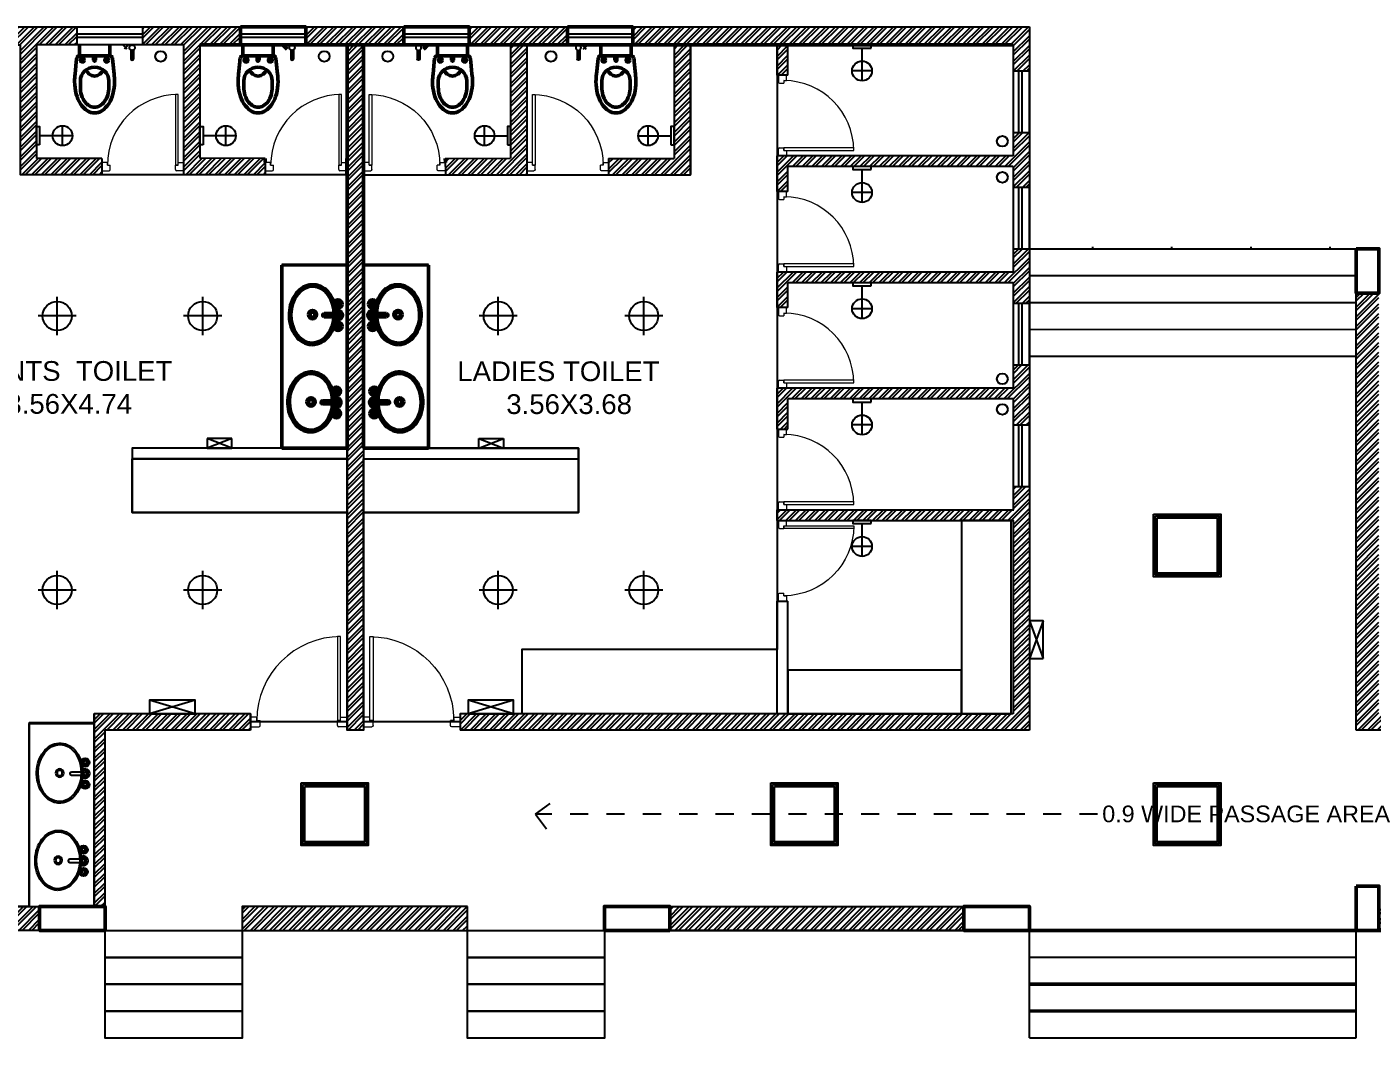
# Model space of a CAD drawing. Header units: millimetres. Extents: x 1521 to 3683, y 1649 to 3322.
# Drawn here: x 2013.92 to 2021.32, y 1666.7 to 1672.26 of the extents above; entities that cross this region are included whole.
import ezdxf

# ---------------------------------------------------------------- set-up
doc = ezdxf.new("R2010")
doc.units = ezdxf.units.MM
doc.header["$LTSCALE"] = 0.1
doc.linetypes.add('DASHED2', pattern=[0.375, 0.25, -0.125])
for name, color, linetype, lineweight in [('COL', 1, 'Continuous', 50), ('DOOR', 8, 'Continuous', 15), ('plan wall', 7, 'Continuous', 25), ('WALL', 7, 'Continuous', 50)]:
    doc.layers.add(name, color=color, linetype=linetype, lineweight=lineweight)
doc.layers.add('electrical', color=1, linetype='Continuous')
doc.styles.add('WORKING', font='ARIALN.TTF')
pattern_1 = [(45, (1372.368676, 807.466503), (-0.0265249055, 0.0265249055), []), (45, (1372.368676, 807.48526), (-0.0265249055, 0.0265249055), [])]

# ---------------------------------------------------------------- blocks, each defined once
blk = doc.blocks.new('D75')
at = {"layer": 'DOOR'}
for p, q in [((0.05, 0.7), (0.05, 0.675)), ((0.05, 0.7), (0.075, 0.7)), ((0.05, 0.05), (0.05, 0.075)), ((0.05, 0.05), (0.075, 0.05))]:
    blk.add_line(p, q, dxfattribs=at)
for points in [[(0.075, 0.7), (0.075, 0.75), (0, 0.75), (0, 0.685)], [(0.01, 0.675), (0.05, 0.675)], [(0.075, 0.05), (0.075, 0), (0, 0), (0, 0.065)], [(0.01, 0.075), (0.05, 0.075)]]:
    blk.add_lwpolyline(points, dxfattribs=at)
blk.add_lwpolyline([(0.05, 0.075), (0.05, 0.05), (0.7, 0.05), (0.7, 0.075)], close=True, dxfattribs=at)
for centre, radius, start, end in [((0.01, 0.685), 0.01, 180, 270), ((0.05, 0.05), 0.65, 0, 90), ((0.01, 0.065), 0.01, 90, 180)]:
    blk.add_arc(centre, radius, start, end, dxfattribs=at)
blk = doc.blocks.new('Faucet - Bathroom top')
for p, q in [((-4.107, 0.125), (-4.375, 0.125)), ((-3.75, 0.4788), (-3.75, 0.75)), ((-3.5, 0.482), (-3.5, 0.75)), ((-3.1461, 0.125), (-2.875, 0.125)), ((3.143, 0.125), (2.875, 0.125)), ((3.5, 0.4788), (3.5, 0.75)), ((3.75, 0.482), (3.75, 0.75)), ((4.1039, 0.125), (4.375, 0.125)), ((-4.1039, -0.125), (-4.375, -0.125)), ((-3.75, -0.4821), (-3.75, -0.75)), ((-3.5, -0.4789), (-3.5, -0.75)), ((-3.143, -0.125), (-2.875, -0.125)), ((-0.5, -0.8639), (-0.5, -4.5)), ((0.5, -4.5), (0.5, -0.8631)), ((3.1461, -0.125), (2.875, -0.125)), ((3.5, -0.4821), (3.5, -0.75)), ((3.75, -0.4789), (3.75, -0.75)), ((4.107, -0.125), (4.375, -0.125))]:
    blk.add_line(p, q)
for centre, radius in [((-3.625, 0), 1.375), ((-4.625, 0), 0.2795), ((-3.625, 0), 0.5), ((-3.625, 1), 0.2795), ((-2.625, 0), 0.2795), ((0, 0), 0.5), ((3.625, 0), 1.375), ((2.625, 0), 0.2795), ((3.625, 0), 0.5), ((3.625, 1), 0.2795), ((4.625, 0), 0.2795), ((-3.625, -1), 0.2795), ((3.625, -1), 0.2795)]:
    blk.add_circle(centre, radius)
for centre, radius, start, end in [((-3.625, 0), 1, 105.2407, 164.2093), ((-3.625, 0), 1, 16.44125, 74.07887), ((0, 0), 1.5, 289.6514, 250.3603), ((0, 0), 1, 300.3431, 239.7554), ((3.625, 0), 1, 106.12, 164.0884), ((3.625, 0), 1, 16.23422, 73.90469), ((-3.625, 0), 1, 196.2342, 253.9047), ((-3.625, 0), 1, 286.12, 344.0884), ((3.625, 0), 1, 196.4413, 254.0789), ((3.625, 0), 1, 285.2407, 344.2093), ((0, -4.5), 0.5, 180, 0)]:
    blk.add_arc(centre, radius, start, end)
blk = doc.blocks.new('A$C491C4D06')
for p, q in [((0.102, 0.686), (-0.504, 0.687)), ((-0.504, 0.687), (-0.504, -1.017)), ((0.102, -1.017), (0.102, 0.686)), ((0.102, -1.017), (-0.504, -1.017))]:
    blk.add_line(p, q)
for centre, radius in [((-0.182, 0.225), 0.0386), ((-0.182, 0.225), 0.0243), ((-0.168, -0.587), 0.0386), ((-0.168, -0.587), 0.0243)]:
    blk.add_circle(centre, radius)
at = {"extrusion": (0, 0, -1)}
for centre in [(-0.182, 0.225), (-0.168, -0.587)]:
    blk.add_ellipse(centre, major_axis=(0.006, -0.265), ratio=0.757949, dxfattribs=at)
for points in [[(-0.176, -0.055), (-0.193, -0.055), (-0.21, -0.053), (-0.252, -0.041), (-0.278, -0.027), (-0.323, 0.012), (-0.342, 0.036), (-0.373, 0.093), (-0.384, 0.124), (-0.397, 0.191), (-0.399, 0.225), (-0.393, 0.293), (-0.386, 0.326), (-0.361, 0.387), (-0.345, 0.414), (-0.305, 0.459), (-0.281, 0.477), (-0.23, 0.5), (-0.203, 0.505), (-0.148, 0.502), (-0.121, 0.494), (-0.072, 0.466), (-0.049, 0.445), (-0.012, 0.396), (0.003, 0.367), (0.025, 0.305), (0.031, 0.271), (0.034, 0.202), (0.031, 0.168), (0.014, 0.103), (0.002, 0.073), (-0.032, 0.02), (-0.053, -0.003), (-0.099, -0.037), (-0.125, -0.048), (-0.16, -0.054), (-0.168, -0.055), (-0.176, -0.055)], [(-0.162, -0.867), (-0.179, -0.867), (-0.195, -0.865), (-0.238, -0.853), (-0.263, -0.839), (-0.308, -0.8), (-0.328, -0.776), (-0.358, -0.719), (-0.37, -0.688), (-0.383, -0.621), (-0.385, -0.587), (-0.379, -0.519), (-0.371, -0.486), (-0.347, -0.425), (-0.33, -0.398), (-0.29, -0.353), (-0.267, -0.335), (-0.216, -0.312), (-0.188, -0.307), (-0.134, -0.31), (-0.107, -0.318), (-0.058, -0.346), (-0.035, -0.367), (0.003, -0.416), (0.018, -0.445), (0.039, -0.508), (0.046, -0.541), (0.048, -0.61), (0.045, -0.644), (0.029, -0.709), (0.016, -0.74), (-0.017, -0.792), (-0.038, -0.815), (-0.085, -0.849), (-0.111, -0.86), (-0.146, -0.866), (-0.154, -0.867), (-0.162, -0.867)]]:
    blk.add_open_spline(points, degree=3, knots=[0, 0, 0, 0, 0.226401, 0.226401, 0.598061, 0.598061, 0.969721, 0.969721, 1.341381, 1.341381, 1.713041, 1.713041, 2.084701, 2.084701, 2.456361, 2.456361, 2.828021, 2.828021, 3.199681, 3.199681, 3.571341, 3.571341, 3.943001, 3.943001, 4.314661, 4.314661, 4.686321, 4.686321, 5.057982, 5.057982, 5.429642, 5.429642, 5.801302, 5.801302, 6.172962, 6.172962, 6.283185, 6.283185, 6.283185, 6.283185])
at = {"xscale": -0.0285377218567646, "yscale": 0.0285377218567646, "zscale": 0.0285377218568328, "rotation": 90}
for p in [(-0.419, 0.22), (-0.404, -0.592)]:
    blk.add_blockref('Faucet - Bathroom top', p, dxfattribs=at)

msp = doc.modelspace()

# ---------------------------------------------------------------- hatches: boundary and pattern name
h = msp.add_hatch()
h.set_pattern_fill('STEEL', color=256, scale=0.011815, style=0)
h.set_pattern_definition(pattern_1)
h.paths.add_polyline_path([(2014.1972, 1672.2611), (2013.8169, 1672.2611), (2013.8169, 1672.1617), (2013.8849, 1672.1617), (2013.8849, 1671.4501), (2014.3341, 1671.4501), (2014.3342, 1671.5382), (2013.9747, 1671.5382), (2013.9747, 1672.1617), (2014.1972, 1672.1617)])
h.paths.add_polyline_path([(2015.0957, 1672.2611), (2014.5565, 1672.2611), (2014.5565, 1672.1617), (2014.7834, 1672.1617), (2014.7834, 1671.5151), (2014.7834, 1671.5151), (2014.7834, 1671.4702), (2014.7834, 1671.4702), (2014.7834, 1671.4501), (2015.2317, 1671.4501), (2015.2318, 1671.5382), (2014.8732, 1671.5386), (2014.8732, 1672.1617), (2015.0957, 1672.1617)])
h.paths.add_polyline_path([(2015.9942, 1672.2611), (2015.455, 1672.2611), (2015.455, 1672.1617), (2015.9942, 1672.1617)])
h.paths.add_polyline_path([(2016.8928, 1672.2611), (2016.3535, 1672.2611), (2016.3535, 1672.1617), (2016.8928, 1672.1617)])
h = msp.add_hatch()
h.set_pattern_fill('STEEL', color=256, scale=0.011815, style=0)
h.set_pattern_definition(pattern_1)
h.paths.add_polyline_path([(2019.4323, 1671.6802), (2019.3436, 1671.6802), (2019.3436, 1671.5524), (2018.046, 1671.5524), (2018.046, 1671.3565), (2018.105, 1671.3565), (2018.105, 1671.4933), (2019.3436, 1671.4933), (2019.3436, 1671.379), (2019.4323, 1671.379)])
h.paths.add_polyline_path([(2019.4323, 1672.2611), (2017.252, 1672.2611), (2017.252, 1672.1617), (2019.3436, 1672.1617), (2019.3436, 1672.0179), (2019.4323, 1672.0179)])
h = msp.add_hatch()
h.set_pattern_fill('STEEL', color=256, scale=0.011815, style=0)
h.set_pattern_definition(pattern_1)
h.paths.add_polyline_path([(2015.6819, 1672.1617), (2015.7718, 1672.1617), (2015.7718, 1668.3951), (2015.6819, 1668.3951)])
h = msp.add_hatch()
h.set_pattern_fill('STEEL', color=256, scale=0.011815, style=0)
h.set_pattern_definition([(45, (412.9311, 13.69224), (-0.02652490555, 0.02652490555), []), (45, (412.9311, 13.710996), (-0.02652490555, 0.02652490555), [])])
h.paths.add_polyline_path([(2016.6703, 1671.5151), (2016.6703, 1672.1617), (2016.5804, 1672.1617), (2016.5804, 1671.5386), (2016.2218, 1671.5382), (2016.222, 1671.4476), (2016.6703, 1671.4476), (2016.6703, 1671.4702), (2016.6702, 1671.4702), (2016.6702, 1671.5151)])
h.paths.add_polyline_path([(2017.5688, 1672.1617), (2017.4789, 1672.1617), (2017.4789, 1671.5382), (2017.1194, 1671.5382), (2017.1195, 1671.4501), (2017.5688, 1671.4501)])
h = msp.add_hatch()
h.set_pattern_fill('STEEL', color=256, scale=0.011815, style=0)
h.set_pattern_definition(pattern_1)
h.paths.add_polyline_path([(2018.105, 1672.1617), (2018.046, 1672.1617), (2018.046, 1671.9954), (2018.105, 1671.9954)])
h = msp.add_hatch()
h.set_pattern_fill('STEEL', color=256, scale=0.011815, style=0)
h.set_pattern_definition(pattern_1)
h.paths.add_polyline_path([(2019.4323, 1670.4023), (2019.3436, 1670.4023), (2019.3436, 1670.2745), (2018.046, 1670.2745), (2018.046, 1670.0491), (2018.105, 1670.0491), (2018.105, 1670.2155), (2019.3436, 1670.2155), (2019.3436, 1670.0716), (2019.4323, 1670.0716)])
h.paths.add_polyline_path([(2019.4323, 1671.0412), (2019.3436, 1671.0412), (2019.3436, 1670.9135), (2018.046, 1670.9135), (2018.046, 1670.7176), (2018.105, 1670.7176), (2018.105, 1670.8544), (2019.3436, 1670.8544), (2019.3436, 1670.74), (2019.4323, 1670.74)])
h = msp.add_hatch()
h.set_pattern_fill('STEEL', color=256, scale=0.011815, style=0)
h.set_pattern_definition(pattern_1)
h.paths.add_polyline_path([(2021.2293, 1670.7973), (2021.354, 1670.7973), (2021.354, 1668.4831), (2021.2293, 1668.4831)])
h.paths.add_polyline_path([(2021.2293, 1668.4831), (2021.4256, 1668.4831), (2021.4256, 1668.3945), (2021.2293, 1668.3945)])
h = msp.add_hatch()
h.set_pattern_fill('STEEL', color=256, scale=0.011815, style=0)
h.set_pattern_definition(pattern_1)
h.paths.add_polyline_path([(2019.4323, 1669.7339), (2019.3436, 1669.7339), (2019.3436, 1669.6061), (2018.046, 1669.6061), (2018.046, 1669.547), (2019.3436, 1669.547), (2019.3436, 1668.4837), (2016.3034, 1668.4837), (2016.3034, 1668.4394), (2016.3034, 1668.4128), (2016.3034, 1668.3951), (2019.4323, 1668.3951)])
h = msp.add_hatch()
h.set_pattern_fill('STEEL', color=256, scale=0.011815, style=0)
h.set_pattern_definition(pattern_1)
h.paths.add_polyline_path([(2015.1502, 1668.4837), (2014.2921, 1668.4837), (2014.2921, 1668.435), (2014.2921, 1668.435), (2014.2921, 1667.4286), (2014.2921, 1667.425), (2014.3511, 1667.425), (2014.3511, 1668.3951), (2015.1502, 1668.3951)])
h = msp.add_hatch()
h.set_pattern_fill('STEEL', color=256, scale=0.011815, style=0)
h.set_pattern_definition(pattern_1)
h.paths.add_polyline_path([(2013.9917, 1667.425), (2013.7609, 1667.425), (2013.7609, 1667.2971), (2013.7609, 1667.2934), (2013.9917, 1667.2934)])
h = msp.add_hatch()
h.set_pattern_fill('STEEL', color=256, scale=0.011815, style=0)
h.set_pattern_definition(pattern_1)
h.paths.add_polyline_path([(2015.1044, 1667.425), (2015.1044, 1667.2934), (2016.3429, 1667.2934), (2016.3429, 1667.425)])
h = msp.add_hatch()
h.set_pattern_fill('STEEL', color=256, scale=0.011815, style=0)
h.set_pattern_definition(pattern_1)
h.paths.add_polyline_path([(2017.4555, 1667.425), (2019.0729, 1667.425), (2019.0729, 1667.2934), (2017.4555, 1667.2934)])
h.paths.add_polyline_path([(2021.354, 1667.4155), (2022.9812, 1667.4155), (2022.9812, 1667.2934), (2021.354, 1667.2934)])
h.paths.add_polyline_path([(2023.2253, 1667.4182), (2025.3677, 1667.4182), (2025.3677, 1667.2934), (2023.2253, 1667.2934)])

# ---------------------------------------------------------------- linework, layer by layer
for p, q in [((2012.0214, 1672.2611), (2019.4323, 1672.2611)), ((2019.4323, 1672.2611), (2019.4323, 1672.1617)), ((2019.4323, 1672.2611), (2019.4323, 1671.0412)), ((2013.9747, 1672.1617), (2013.9747, 1671.5382)), ((2014.7834, 1672.1617), (2013.9747, 1672.1617)), ((2014.7834, 1672.1617), (2014.7834, 1671.4489)), ((2014.8732, 1672.1617), (2014.8732, 1671.5386)), ((2015.6819, 1672.1617), (2015.6819, 1668.3951)), ((2015.7718, 1672.1617), (2015.7718, 1668.3951)), ((2016.5804, 1672.1617), (2016.5804, 1671.5386)), ((2016.6703, 1672.1617), (2016.6703, 1671.4476)), ((2017.4789, 1672.1617), (2017.4789, 1671.5382)), ((2017.5688, 1672.1617), (2017.5688, 1671.4501)), ((2018.046, 1671.9954), (2018.046, 1672.1617)), ((2018.105, 1671.9954), (2018.105, 1672.1617)), ((2019.3436, 1672.1617), (2019.3436, 1671.5524)), ((2019.4323, 1672.1617), (2019.4323, 1668.3951)), ((2018.105, 1671.9954), (2018.046, 1671.9954)), ((2014.3342, 1671.5382), (2013.9747, 1671.5382)), ((2014.3342, 1671.5382), (2014.3341, 1671.4501)), ((2015.2318, 1671.5382), (2014.8732, 1671.5386)), ((2015.2318, 1671.5382), (2015.2317, 1671.4483)), ((2016.2218, 1671.5382), (2016.5804, 1671.5386)), ((2016.2218, 1671.5382), (2016.222, 1671.4483)), ((2017.1194, 1671.5382), (2017.1196, 1671.4476)), ((2017.1194, 1671.5382), (2017.4789, 1671.5382)), ((2018.046, 1671.3565), (2018.046, 1671.5524)), ((2019.3436, 1671.5524), (2018.046, 1671.5524)), ((2018.105, 1671.3565), (2018.105, 1671.4933)), ((2019.3436, 1671.4933), (2018.105, 1671.4933)), ((2019.3436, 1671.4933), (2019.3436, 1670.9135)), ((2013.8849, 1671.4501), (2014.3341, 1671.4501)), ((2015.2317, 1671.4483), (2014.7834, 1671.4489)), ((2018.105, 1671.3565), (2018.046, 1671.3565)), ((2019.4323, 1671.0413), (2021.2293, 1671.0414)), ((2018.046, 1670.7176), (2018.046, 1670.9135)), ((2019.3436, 1670.9135), (2018.046, 1670.9135)), ((2018.105, 1670.7176), (2018.105, 1670.8544)), ((2019.3436, 1670.8544), (2018.105, 1670.8544)), ((2019.3436, 1670.8544), (2019.3436, 1670.2745)), ((2021.2292, 1668.3945), (2021.2293, 1670.7973)), ((2021.354, 1670.7973), (2021.2293, 1670.7973)), ((2021.354, 1670.7973), (2021.2293, 1670.7973)), ((2018.105, 1670.7176), (2018.046, 1670.7176)), ((2018.046, 1670.0491), (2018.046, 1670.2745)), ((2019.3436, 1670.2745), (2018.046, 1670.2745)), ((2018.105, 1670.0491), (2018.105, 1670.2155)), ((2019.3436, 1670.2155), (2018.105, 1670.2155)), ((2019.3436, 1670.2155), (2019.3436, 1669.6061)), ((2018.046, 1670.0491), (2018.105, 1670.0491)), ((2015.6819, 1669.9455), (2014.5004, 1669.9455)), ((2014.5004, 1669.9455), (2014.5004, 1669.8864)), ((2015.7718, 1669.9455), (2016.9532, 1669.9455)), ((2016.9532, 1669.9455), (2016.9532, 1669.8864)), ((2015.6819, 1669.8864), (2014.5004, 1669.8864)), ((2015.7718, 1669.8864), (2016.9532, 1669.8864)), ((2021.266, 1669.7391), (2021.266, 1669.7394)), ((2018.046, 1669.6061), (2019.3473, 1669.6061)), ((2018.046, 1669.547), (2018.046, 1669.6061)), ((2018.046, 1669.547), (2019.3473, 1669.547)), ((2019.3436, 1669.547), (2019.3436, 1668.4837)), ((2018.046, 1668.4837), (2018.046, 1669.104)), ((2018.046, 1669.104), (2018.105, 1669.104)), ((2018.105, 1668.4837), (2018.105, 1669.104)), ((2016.6415, 1668.8381), (2016.6415, 1668.4837)), ((2015.1502, 1668.4837), (2014.2921, 1668.4837)), ((2014.2921, 1667.4286), (2014.2921, 1668.4837)), ((2015.1502, 1668.4837), (2015.1502, 1668.3951)), ((2016.3034, 1668.4837), (2016.3034, 1668.3951)), ((2019.3436, 1668.4837), (2016.3034, 1668.4837)), ((2015.1502, 1668.3951), (2014.3511, 1668.3951)), ((2014.3511, 1667.425), (2014.3511, 1668.3951)), ((2015.7718, 1668.3951), (2015.6819, 1668.3951)), ((2019.4323, 1668.3951), (2016.3034, 1668.3951)), ((2021.4256, 1668.3945), (2021.2292, 1668.3945)), ((2012.1208, 1667.425), (2013.9917, 1667.425)), ((2017.4555, 1667.425), (2019.0729, 1667.425)), ((2013.9917, 1667.2934), (2012.0214, 1667.2934)), ((2014.3511, 1667.2934), (2017.0961, 1667.2934)), ((2017.4555, 1667.2934), (2019.0727, 1667.2936)), ((2019.4323, 1666.7026), (2019.4323, 1667.2933)), ((2021.2293, 1666.7027), (2021.2293, 1667.2934)), ((2019.4323, 1666.7026), (2021.2293, 1666.7027))]:
    msp.add_line(p, q)
at = {"color": 253}
for p, q in [((2019.4323, 1671.0412), (2021.2293, 1671.0413)), ((2019.4323, 1670.8936), (2021.2293, 1670.8937)), ((2019.4323, 1670.7459), (2021.2293, 1670.746)), ((2019.4323, 1670.5982), (2021.2293, 1670.5983)), ((2019.4323, 1670.4505), (2021.2293, 1670.4506)), ((2019.4323, 1667.1457), (2021.2293, 1667.1458))]:
    msp.add_line(p, q, dxfattribs=at)
at = {"color": 3}
for p, q in [((2019.7818, 1671.0413), (2019.7818, 1671.0527)), ((2020.2163, 1671.0413), (2020.2163, 1671.0527)), ((2020.6508, 1671.0413), (2020.6508, 1671.0527)), ((2021.0853, 1671.0413), (2021.0853, 1671.0527))]:
    msp.add_line(p, q, dxfattribs=at)
at = {"linetype": 'DASHED2'}
for p, q in [((2016.718, 1667.9323), (2016.8107, 1668.0014)), ((2019.8074, 1667.9323), (2016.718, 1667.9323)), ((2016.718, 1667.9323), (2016.7875, 1667.8398))]:
    msp.add_line(p, q, dxfattribs=at)
at = {"color": 253}
for points in [[(2014.1972, 1672.2611), (2014.5565, 1672.2611), (2014.5565, 1672.1617), (2014.1972, 1672.1617)], [(2014.1972, 1672.2232), (2014.5565, 1672.2232), (2014.5565, 1672.2024), (2014.1972, 1672.2024)], [(2015.0957, 1672.2232), (2015.455, 1672.2232), (2015.455, 1672.2024), (2015.0957, 1672.2024)], [(2015.9942, 1672.2232), (2016.3535, 1672.2232), (2016.3535, 1672.2024), (2015.9942, 1672.2024)], [(2016.8928, 1672.2232), (2017.252, 1672.2232), (2017.252, 1672.2024), (2016.8928, 1672.2024)], [(2019.4323, 1672.0179), (2019.3436, 1672.0179), (2019.3436, 1671.6802), (2019.4323, 1671.6802)], [(2019.3926, 1672.0179), (2019.3725, 1672.0179), (2019.3725, 1671.6802), (2019.3926, 1671.6802)], [(2019.4323, 1671.379), (2019.3436, 1671.379), (2019.3436, 1671.0412), (2019.4323, 1671.0412)], [(2019.3926, 1671.379), (2019.3725, 1671.379), (2019.3725, 1671.0412), (2019.3926, 1671.0412)], [(2019.4323, 1670.74), (2019.3436, 1670.74), (2019.3436, 1670.4023), (2019.4323, 1670.4023)], [(2019.3926, 1670.74), (2019.3725, 1670.74), (2019.3725, 1670.4023), (2019.3926, 1670.4023)], [(2014.3511, 1667.2934), (2015.1044, 1667.2934), (2015.1044, 1667.1454), (2014.3511, 1667.1454)], [(2016.3429, 1667.2934), (2017.0961, 1667.2934), (2017.0961, 1667.1454), (2016.3429, 1667.1454)], [(2014.3511, 1667.1454), (2015.1044, 1667.1454), (2015.1044, 1666.9974), (2014.3511, 1666.9974)], [(2016.3429, 1667.1454), (2017.0961, 1667.1454), (2017.0961, 1666.9974), (2016.3429, 1666.9974)], [(2014.3511, 1666.9974), (2015.1044, 1666.9974), (2015.1044, 1666.8494), (2014.3511, 1666.8494)], [(2016.3429, 1666.9974), (2017.0961, 1666.9974), (2017.0961, 1666.8494), (2016.3429, 1666.8494)], [(2014.3511, 1666.8494), (2015.1044, 1666.8494), (2015.1044, 1666.7013), (2014.3511, 1666.7013)], [(2016.3429, 1666.8494), (2017.0961, 1666.8494), (2017.0961, 1666.7013), (2016.3429, 1666.7013)]]:
    msp.add_lwpolyline(points, close=True, dxfattribs=at)
for points in [[(2013.4077, 1668.3951), (2013.4077, 1672.1617), (2013.8849, 1672.1617), (2013.8849, 1671.4501), (2015.6819, 1671.4501), (2015.6825, 1670.9519), (2015.3239, 1670.9514), (2015.3239, 1669.9455), (2014.5004, 1669.9455), (2014.5004, 1669.592), (2015.6819, 1669.592), (2015.6819, 1668.4394), (2015.1502, 1668.4394), (2015.1502, 1668.4837), (2014.2921, 1668.4837), (2014.2921, 1668.435), (2013.9341, 1668.4345), (2013.9341, 1667.425), (2012.1208, 1667.425), (2012.1208, 1668.3951), (2013.4077, 1668.3951)], [(2017.5688, 1672.1617), (2018.046, 1672.1617), (2018.046, 1668.8381), (2016.6415, 1668.8381), (2016.6415, 1668.4837), (2016.3034, 1668.4837), (2016.3034, 1668.4394), (2015.7718, 1668.4394), (2015.7718, 1669.592), (2016.9532, 1669.592), (2016.9532, 1669.9455), (2016.1298, 1669.9455), (2016.1298, 1670.9514), (2015.7718, 1670.9519), (2015.7724, 1671.4476), (2016.6703, 1671.4476), (2017.5688, 1671.4476), (2017.5688, 1672.1617), (2018.046, 1672.1617), (2018.046, 1668.8381)]]:
    msp.add_lwpolyline(points)
for points in [[(2015.6819, 1672.1617), (2015.7718, 1672.1617), (2015.7718, 1668.3951), (2015.6819, 1668.3951)], [(2019.4323, 1670.0716), (2019.3436, 1670.0716), (2019.3436, 1669.7339), (2019.4323, 1669.7339)], [(2019.3926, 1670.0716), (2019.3725, 1670.0716), (2019.3725, 1669.7339), (2019.3926, 1669.7339)], [(2014.5004, 1669.8864), (2015.6819, 1669.8864), (2015.6819, 1669.592), (2014.5004, 1669.592)], [(2015.7718, 1669.8864), (2016.9532, 1669.8864), (2016.9532, 1669.592), (2015.7718, 1669.592)], [(2019.3329, 1669.547), (2019.059, 1669.547), (2019.059, 1668.4837), (2019.3329, 1668.4837)], [(2019.059, 1668.7241), (2018.105, 1668.7241), (2018.105, 1668.4837), (2019.059, 1668.4837)], [(2016.3429, 1667.424), (2015.1044, 1667.424), (2015.1044, 1667.2934), (2016.3429, 1667.2934)], [(2017.4555, 1667.425), (2019.0729, 1667.425), (2019.0729, 1667.2934), (2017.4555, 1667.2934)]]:
    msp.add_lwpolyline(points, close=True)
at = {"color": 10}
for points in [[(2020.1152, 1669.5826), (2020.4842, 1669.5826), (2020.4842, 1669.2376), (2020.1152, 1669.2376)], [(2020.1252, 1669.5726), (2020.4742, 1669.5726), (2020.4742, 1669.2476), (2020.1252, 1669.2476)], [(2020.1352, 1669.5626), (2020.4642, 1669.5626), (2020.4642, 1669.2576), (2020.1352, 1669.2576)], [(2015.4292, 1668.1048), (2015.7981, 1668.1048), (2015.7981, 1667.7597), (2015.4292, 1667.7597)], [(2015.4392, 1668.0948), (2015.7881, 1668.0948), (2015.7881, 1667.7697), (2015.4392, 1667.7697)], [(2015.4492, 1668.0848), (2015.7781, 1668.0848), (2015.7781, 1667.7797), (2015.4492, 1667.7797)], [(2018.0106, 1668.1048), (2018.3795, 1668.1048), (2018.3795, 1667.7597), (2018.0106, 1667.7597)], [(2018.0206, 1668.0948), (2018.3695, 1668.0948), (2018.3695, 1667.7697), (2018.0206, 1667.7697)], [(2018.0306, 1668.0848), (2018.3595, 1668.0848), (2018.3595, 1667.7797), (2018.0306, 1667.7797)], [(2020.1152, 1668.1048), (2020.4842, 1668.1048), (2020.4842, 1667.7597), (2020.1152, 1667.7597)], [(2020.1252, 1668.0948), (2020.4742, 1668.0948), (2020.4742, 1667.7697), (2020.1252, 1667.7697)], [(2020.1352, 1668.0848), (2020.4642, 1668.0848), (2020.4642, 1667.7797), (2020.1352, 1667.7797)]]:
    msp.add_lwpolyline(points, close=True, dxfattribs=at)
at = {"layer": 'COL'}
for points in [[(2021.2293, 1671.0414), (2021.354, 1671.0414), (2021.354, 1670.7973), (2021.2293, 1670.7973)], [(2021.2293, 1667.5375), (2021.354, 1667.5375), (2021.354, 1667.2934), (2021.2293, 1667.2934)]]:
    msp.add_lwpolyline(points, close=True, dxfattribs=at)
at = {"layer": 'electrical', "ltscale": 0.0025}
for p, q in [((2018.5123, 1671.9645), (2018.5123, 1672.1447)), ((2018.5667, 1672.0189), (2018.4579, 1672.0189)), ((2014.1175, 1671.6086), (2014.1175, 1671.7174)), ((2015.016, 1671.6086), (2015.016, 1671.7174)), ((2016.4376, 1671.6086), (2016.4376, 1671.7174)), ((2017.3361, 1671.6086), (2017.3361, 1671.7174)), ((2014.1719, 1671.663), (2013.9917, 1671.663)), ((2015.0704, 1671.663), (2014.8903, 1671.663)), ((2016.3832, 1671.663), (2016.5634, 1671.663)), ((2017.2817, 1671.663), (2017.4619, 1671.663)), ((2018.5123, 1671.2961), (2018.5123, 1671.4763)), ((2018.5667, 1671.3505), (2018.4579, 1671.3505)), ((2018.5123, 1670.6572), (2018.5123, 1670.8374)), ((2014.0881, 1670.5668), (2014.0881, 1670.7766)), ((2014.8881, 1670.5668), (2014.8881, 1670.7766)), ((2016.5126, 1670.5668), (2016.5126, 1670.7766)), ((2017.3126, 1670.5668), (2017.3126, 1670.7766)), ((2014.193, 1670.6717), (2013.9832, 1670.6717)), ((2014.993, 1670.6717), (2014.7832, 1670.6717)), ((2016.6175, 1670.6717), (2016.4077, 1670.6717)), ((2017.4175, 1670.6717), (2017.2077, 1670.6717)), ((2018.5667, 1670.7116), (2018.4579, 1670.7116)), ((2018.5123, 1670.0183), (2018.5123, 1670.1985)), ((2018.5667, 1670.0727), (2018.4579, 1670.0727)), ((2018.5123, 1669.3498), (2018.5123, 1669.53)), ((2018.5667, 1669.4042), (2018.4579, 1669.4042)), ((2014.0881, 1669.0601), (2014.0881, 1669.2699)), ((2014.8881, 1669.0601), (2014.8881, 1669.2699)), ((2016.5126, 1669.0601), (2016.5126, 1669.2699)), ((2017.3126, 1669.0601), (2017.3126, 1669.2699)), ((2014.193, 1669.165), (2013.9832, 1669.165)), ((2014.993, 1669.165), (2014.7832, 1669.165)), ((2016.6175, 1669.165), (2016.4077, 1669.165)), ((2017.4175, 1669.165), (2017.2077, 1669.165))]:
    msp.add_line(p, q, dxfattribs=at)
at = {"layer": 'electrical', "color": 3}
for p, q in [((2015.0485, 1669.9987), (2014.9122, 1669.9987)), ((2014.9122, 1669.9987), (2014.9122, 1669.9455)), ((2015.0485, 1669.9987), (2014.9122, 1669.9455)), ((2015.0485, 1669.9455), (2014.9122, 1669.9987)), ((2015.0485, 1669.9455), (2015.0485, 1669.9987)), ((2016.4052, 1669.9455), (2016.4052, 1669.9987)), ((2016.4052, 1669.9987), (2016.5415, 1669.9987)), ((2016.4052, 1669.9987), (2016.5415, 1669.9455)), ((2016.4052, 1669.9455), (2016.5415, 1669.9987)), ((2016.5415, 1669.9987), (2016.5415, 1669.9455)), ((2014.9122, 1669.9455), (2015.0485, 1669.9455)), ((2016.5415, 1669.9455), (2016.4052, 1669.9455)), ((2019.4323, 1668.9951), (2019.5073, 1668.7891)), ((2019.5073, 1668.9951), (2019.4323, 1668.7891)), ((2014.8462, 1668.5587), (2014.5962, 1668.4837)), ((2014.8462, 1668.4837), (2014.5962, 1668.5587)), ((2016.5974, 1668.5587), (2016.3474, 1668.4837)), ((2016.5974, 1668.4837), (2016.3474, 1668.5587))]:
    msp.add_line(p, q, dxfattribs=at)
at = {"layer": 'electrical', "ltscale": 0.0025}
for points in [[(2018.5633, 1672.1447), (2018.5633, 1672.1617), (2018.4612, 1672.1617), (2018.4612, 1672.1447)], [(2013.9917, 1671.6119), (2013.9747, 1671.6119), (2013.9747, 1671.714), (2013.9917, 1671.714)], [(2014.8903, 1671.6119), (2014.8732, 1671.6119), (2014.8732, 1671.714), (2014.8903, 1671.714)], [(2016.5634, 1671.6119), (2016.5804, 1671.6119), (2016.5804, 1671.714), (2016.5634, 1671.714)], [(2017.4619, 1671.6119), (2017.4789, 1671.6119), (2017.4789, 1671.714), (2017.4619, 1671.714)], [(2018.5633, 1671.4763), (2018.5633, 1671.4933), (2018.4612, 1671.4933), (2018.4612, 1671.4763)], [(2018.5633, 1670.8374), (2018.5633, 1670.8544), (2018.4612, 1670.8544), (2018.4612, 1670.8374)], [(2018.5633, 1670.1985), (2018.5633, 1670.2155), (2018.4612, 1670.2155), (2018.4612, 1670.1985)], [(2018.5633, 1669.53), (2018.5633, 1669.547), (2018.4612, 1669.547), (2018.4612, 1669.53)]]:
    msp.add_lwpolyline(points, close=True, dxfattribs=at)
at = {"layer": 'electrical', "color": 3}
for points in [[(2019.5073, 1668.7891), (2019.5073, 1668.9951), (2019.4323, 1668.9951), (2019.4323, 1668.7891)], [(2014.5962, 1668.4837), (2014.8462, 1668.4837), (2014.8462, 1668.5587), (2014.5962, 1668.5587)], [(2016.3474, 1668.4837), (2016.5974, 1668.4837), (2016.5974, 1668.5587), (2016.3474, 1668.5587)]]:
    msp.add_lwpolyline(points, close=True, dxfattribs=at)
at = {"layer": 'electrical', "ltscale": 0.0025}
for centre, radius in [((2018.5123, 1672.0189), 0.0544), ((2014.1175, 1671.663), 0.0544), ((2015.016, 1671.663), 0.0544), ((2016.4376, 1671.663), 0.0544), ((2017.3361, 1671.663), 0.0544), ((2018.5123, 1671.3505), 0.0544), ((2014.0881, 1670.6717), 0.0799), ((2014.8881, 1670.6717), 0.0799), ((2016.5126, 1670.6717), 0.0799), ((2017.3126, 1670.6717), 0.0799), ((2018.5123, 1670.7116), 0.0544), ((2018.5123, 1670.0727), 0.0544), ((2018.5123, 1669.4042), 0.0544), ((2014.0881, 1669.165), 0.0799), ((2014.8881, 1669.165), 0.0799), ((2016.5126, 1669.165), 0.0799), ((2017.3126, 1669.165), 0.0799)]:
    msp.add_circle(centre, radius, dxfattribs=at)
at = {"layer": 'plan wall'}
for p, q in [((2014.4733, 1672.1381), (2014.4489, 1672.1618)), ((2014.4784, 1672.1618), (2014.4579, 1672.1381)), ((2014.4928, 1672.1342), (2014.4927, 1672.0834)), ((2014.5002, 1672.1322), (2014.5001, 1672.0773)), ((2014.5076, 1672.1342), (2014.5075, 1672.0833)), ((2015.3575, 1672.1618), (2015.337, 1672.1381)), ((2015.372, 1672.1342), (2015.3718, 1672.0834)), ((2015.3793, 1672.1322), (2015.3792, 1672.0773)), ((2015.3867, 1672.1342), (2015.3866, 1672.0833)), ((2016.0669, 1672.1342), (2016.0671, 1672.0833)), ((2016.0743, 1672.1322), (2016.0745, 1672.0773)), ((2016.0817, 1672.1342), (2016.0818, 1672.0834)), ((2016.0961, 1672.1618), (2016.1167, 1672.1381)), ((2016.9461, 1672.1342), (2016.9462, 1672.0833)), ((2016.9535, 1672.1322), (2016.9536, 1672.0773)), ((2016.9608, 1672.1342), (2016.961, 1672.0834)), ((2016.9753, 1672.1618), (2016.9958, 1672.1381)), ((2016.9804, 1672.1381), (2017.0047, 1672.1618))]:
    msp.add_line(p, q, dxfattribs=at)
for centre in [(2014.6571, 1672.0991), (2015.5564, 1672.0991), (2015.9052, 1672.0991), (2016.8027, 1672.0991), (2019.2838, 1671.6322), (2019.2838, 1671.4341), (2019.2838, 1670.3258), (2019.2838, 1670.1582)]:
    msp.add_circle(centre, 0.0295, dxfattribs=at)
for centre, major_axis, ratio, start_param, end_param in [((2014.5002, 1672.147), (-0.0003, -0.0148), 0.999968, 3.157287497747048, 9.440472804926635), ((2015.3794, 1672.147), (-0.0003, -0.0148), 0.999968, 3.157287497747048, 9.440472804926635), ((2014.5001, 1672.0847), (-0.00032, 0.00738), 0.999966, 1.524714, 4.666306), ((2015.3792, 1672.0847), (-0.00032, 0.00738), 0.999966, 1.524714, 4.666306)]:
    msp.add_ellipse(centre, major_axis=major_axis, ratio=ratio, start_param=start_param, end_param=end_param, dxfattribs=at)
at = {"layer": 'plan wall', "extrusion": (0, 0, -1)}
for centre, major_axis, ratio, start_param, end_param in [((2016.0743, 1672.147), (0.0003, -0.0148), 0.999968, 3.157287497747048, 9.440472804926635), ((2016.9534, 1672.147), (0.0003, -0.0148), 0.999968, 3.157287497747048, 9.440472804926635), ((2016.0744, 1672.0847), (0.00032, 0.00738), 0.999966, 1.524714, 4.666306), ((2016.9536, 1672.0847), (0.00032, 0.00738), 0.999966, 1.524714, 4.666306)]:
    msp.add_ellipse(centre, major_axis=major_axis, ratio=ratio, start_param=start_param, end_param=end_param, dxfattribs=at)
at = {"layer": 'WALL'}
for p, q in [((2014.2109, 1672.102), (2014.2109, 1672.1635)), ((2014.3767, 1672.102), (2014.3767, 1672.1635)), ((2019.3436, 1672.1617), (2014.8732, 1672.1617)), ((2015.1094, 1672.102), (2015.1094, 1672.1635)), ((2015.2752, 1672.102), (2015.2752, 1672.1635)), ((2015.3524, 1672.1381), (2015.3281, 1672.1618)), ((2016.1013, 1672.1381), (2016.1256, 1672.1618)), ((2016.1784, 1672.102), (2016.1784, 1672.1635)), ((2016.3442, 1672.102), (2016.3442, 1672.1635)), ((2017.0769, 1672.102), (2017.0769, 1672.1635)), ((2017.2427, 1672.102), (2017.2427, 1672.1635)), ((2014.187, 1672.0015), (2014.1934, 1672.0684)), ((2014.1934, 1672.0684), (2014.1945, 1672.0796)), ((2014.1945, 1672.0796), (2014.1952, 1672.087)), ((2014.3767, 1672.102), (2014.2109, 1672.102)), ((2014.2882, 1672.102), (2014.2882, 1672.0777)), ((2014.2994, 1672.0777), (2014.2994, 1672.102)), ((2014.3922, 1672.0889), (2014.3918, 1672.0908)), ((2014.3942, 1672.0684), (2014.3922, 1672.0889)), ((2014.3942, 1672.0684), (2014.3942, 1672.0684)), ((2014.4006, 1672.0015), (2014.3942, 1672.0684)), ((2015.0856, 1672.0015), (2015.092, 1672.0684)), ((2015.092, 1672.0684), (2015.093, 1672.0796)), ((2015.093, 1672.0796), (2015.0937, 1672.087)), ((2015.2752, 1672.102), (2015.1094, 1672.102)), ((2015.1867, 1672.102), (2015.1867, 1672.0777)), ((2015.1979, 1672.0777), (2015.1979, 1672.102)), ((2015.2907, 1672.0889), (2015.2903, 1672.0908)), ((2015.2927, 1672.0684), (2015.2907, 1672.0889)), ((2015.2927, 1672.0684), (2015.2927, 1672.0684)), ((2015.2991, 1672.0015), (2015.2927, 1672.0684)), ((2016.1546, 1672.0015), (2016.1609, 1672.0684)), ((2016.1609, 1672.0684), (2016.1629, 1672.0889)), ((2016.1609, 1672.0684), (2016.1609, 1672.0684)), ((2016.1629, 1672.0889), (2016.1634, 1672.0908)), ((2016.1784, 1672.102), (2016.3442, 1672.102)), ((2016.2557, 1672.0777), (2016.2557, 1672.102)), ((2016.2669, 1672.102), (2016.2669, 1672.0777)), ((2016.3606, 1672.0796), (2016.3599, 1672.087)), ((2016.3617, 1672.0684), (2016.3606, 1672.0796)), ((2016.3681, 1672.0015), (2016.3617, 1672.0684)), ((2017.0531, 1672.0015), (2017.0595, 1672.0684)), ((2017.0595, 1672.0684), (2017.0614, 1672.0889)), ((2017.0595, 1672.0684), (2017.0595, 1672.0684)), ((2017.0614, 1672.0889), (2017.0619, 1672.0908)), ((2017.0769, 1672.102), (2017.2427, 1672.102)), ((2017.1542, 1672.0777), (2017.1542, 1672.102)), ((2017.1655, 1672.102), (2017.1655, 1672.0777)), ((2017.2591, 1672.0796), (2017.2584, 1672.087)), ((2017.2602, 1672.0684), (2017.2591, 1672.0796)), ((2017.2666, 1672.0015), (2017.2602, 1672.0684)), ((2014.2156, 1671.9294), (2014.2156, 1671.9639)), ((2014.372, 1671.9294), (2014.372, 1671.9639)), ((2015.1141, 1671.9294), (2015.1141, 1671.9639)), ((2015.2706, 1671.9294), (2015.2706, 1671.9639)), ((2016.1831, 1671.9294), (2016.1831, 1671.9639)), ((2016.3396, 1671.9294), (2016.3396, 1671.9639)), ((2017.0816, 1671.9294), (2017.0816, 1671.9639)), ((2017.2381, 1671.9294), (2017.2381, 1671.9639)), ((2021.2293, 1667.5375), (2021.2293, 1667.2934)), ((2021.2293, 1667.5375), (2021.2293, 1667.2934)), ((2026.2353, 1667.2934), (2021.2293, 1667.2934))]:
    msp.add_line(p, q, dxfattribs=at)
at = {"layer": 'WALL', "color": 253, "ltscale": 3}
for p, q in [((2015.6819, 1672.1617), (2015.6819, 1670.4594)), ((2015.7718, 1672.1617), (2015.7718, 1670.4593)), ((2016.5804, 1672.1666), (2016.5804, 1672.1654)), ((2016.6703, 1672.1666), (2016.6703, 1672.1653)), ((2015.2318, 1671.5151), (2015.2318, 1671.5382)), ((2015.681, 1671.4478), (2015.6811, 1671.5376)), ((2015.7718, 1671.5375), (2015.7709, 1671.5375)), ((2016.2219, 1671.5151), (2016.2218, 1671.5382)), ((2015.7718, 1671.4476), (2015.7708, 1671.4476)), ((2015.7718, 1670.4593), (2015.7718, 1670.8187)), ((2017.0961, 1667.2934), (2017.4555, 1667.2934)), ((2019.0729, 1667.2934), (2019.4323, 1667.2934)), ((2021.2293, 1667.2934), (2019.4323, 1667.2934)), ((2019.4323, 1666.998), (2021.2293, 1666.9981)), ((2019.4323, 1666.8503), (2021.2293, 1666.8504))]:
    msp.add_line(p, q, dxfattribs=at)
at = {"layer": 'WALL'}
for points in [[(2015.0957, 1672.2611), (2015.455, 1672.2611), (2015.455, 1672.1617), (2015.0957, 1672.1617)], [(2015.9942, 1672.2611), (2016.3535, 1672.2611), (2016.3535, 1672.1617), (2015.9942, 1672.1617)], [(2016.8928, 1672.2611), (2017.252, 1672.2611), (2017.252, 1672.1617), (2016.8928, 1672.1617)]]:
    msp.add_lwpolyline(points, close=True, dxfattribs=at)
for points in [[(2014.2938, 1671.7881, -0.145262), (2014.2547, 1671.7997, -0.107171), (2014.2161, 1671.8387, -0.077404), (2014.1929, 1671.8919, -0.064521), (2014.184, 1671.9608, -0.037845), (2014.187, 1672.0015, -0.002814)], [(2014.4006, 1672.0015, -0.037845), (2014.4037, 1671.9608, -0.064521), (2014.3947, 1671.8919, -0.077404), (2014.3715, 1671.8387, -0.107171), (2014.3329, 1671.7997, -0.145262), (2014.2938, 1671.7881, -0.145262)], [(2015.1923, 1671.7881, -0.145262), (2015.1532, 1671.7997, -0.107171), (2015.1146, 1671.8387, -0.077404), (2015.0914, 1671.8919, -0.064521), (2015.0825, 1671.9608, -0.037845), (2015.0856, 1672.0015, -0.002814)], [(2015.2991, 1672.0015, -0.037845), (2015.3022, 1671.9608, -0.064521), (2015.2933, 1671.8919, -0.077404), (2015.27, 1671.8387, -0.107171), (2015.2315, 1671.7997, -0.145262), (2015.1923, 1671.7881, -0.145262)], [(2016.1546, 1672.0015, 0.037845), (2016.1515, 1671.9608, 0.064521), (2016.1604, 1671.8919, 0.077404), (2016.1836, 1671.8387, 0.107171), (2016.2222, 1671.7997, 0.145262), (2016.2613, 1671.7881, 0.145262)], [(2016.2613, 1671.7881, 0.145262), (2016.3005, 1671.7997, 0.107171), (2016.339, 1671.8387, 0.077404), (2016.3623, 1671.8919, 0.064521), (2016.3712, 1671.9608, 0.037845), (2016.3681, 1672.0015, 0.002814)], [(2017.0531, 1672.0015, 0.037845), (2017.05, 1671.9608, 0.064521), (2017.0589, 1671.8919, 0.077404), (2017.0822, 1671.8387, 0.107171), (2017.1207, 1671.7997, 0.145262), (2017.1598, 1671.7881, 0.145262)], [(2017.1598, 1671.7881, 0.145262), (2017.199, 1671.7997, 0.107171), (2017.2375, 1671.8387, 0.077404), (2017.2608, 1671.8919, 0.064521), (2017.2697, 1671.9608, 0.037845), (2017.2666, 1672.0015, 0.002814)], [(2014.2433, 1671.8456, -0.175199), (2014.2156, 1671.9294, -0.071828)], [(2014.372, 1671.9294, -0.071828), (2014.3658, 1671.8859, -0.083183), (2014.3491, 1671.8517, -0.106691), (2014.3223, 1671.8272, -0.13248), (2014.2938, 1671.8195, -0.13248)], [(2015.1418, 1671.8456, -0.175199), (2015.1141, 1671.9294, -0.071828)], [(2015.2706, 1671.9294, -0.071828), (2015.2643, 1671.8859, -0.083183), (2015.2476, 1671.8517, -0.106691), (2015.2208, 1671.8272, -0.13248), (2015.1923, 1671.8195, -0.13248)], [(2016.1831, 1671.9294, 0.071828), (2016.1894, 1671.8859, 0.083183), (2016.206, 1671.8517, 0.106691), (2016.2329, 1671.8272, 0.13248), (2016.2613, 1671.8195, 0.13248)], [(2016.3119, 1671.8456, 0.175199), (2016.3396, 1671.9294, 0.071828)], [(2017.0816, 1671.9294, 0.071828), (2017.0879, 1671.8859, 0.083183), (2017.1045, 1671.8517, 0.106691), (2017.1314, 1671.8272, 0.13248), (2017.1598, 1671.8195, 0.13248)], [(2017.2104, 1671.8456, 0.175199), (2017.2381, 1671.9294, 0.071828)], [(2014.2938, 1671.8195, -0.13248), (2014.2654, 1671.8272, -0.084036), (2014.2433, 1671.8456, -0.083183)], [(2015.1923, 1671.8195, -0.13248), (2015.1639, 1671.8272, -0.084036), (2015.1418, 1671.8456, -0.083183)], [(2016.2613, 1671.8195, 0.13248), (2016.2898, 1671.8272, 0.084036), (2016.3119, 1671.8456, 0.083183)], [(2017.1598, 1671.8195, 0.13248), (2017.1883, 1671.8272, 0.084036), (2017.2104, 1671.8456, 0.083183)]]:
    msp.add_lwpolyline(points, format="xyb", dxfattribs=at)
at = {"layer": 'WALL', "color": 1, "ltscale": 3}
for points in [[(2014.3511, 1667.2934), (2013.9917, 1667.2934), (2013.9917, 1667.425), (2014.3511, 1667.425)], [(2017.4555, 1667.2934), (2017.0961, 1667.2934), (2017.0961, 1667.425), (2017.4555, 1667.425)], [(2019.4323, 1667.2934), (2019.0729, 1667.2934), (2019.0729, 1667.425), (2019.4323, 1667.425)]]:
    msp.add_lwpolyline(points, close=True, dxfattribs=at)
at = {"layer": 'WALL'}
for centre in [(2014.2271, 1672.0784), (2014.3605, 1672.0784), (2015.1256, 1672.0784), (2015.259, 1672.0784), (2016.1946, 1672.0784), (2016.328, 1672.0784), (2017.0931, 1672.0784), (2017.2265, 1672.0784)]:
    msp.add_circle(centre, 0.0109, dxfattribs=at)
for centre, radius, start, end in [((2014.2109, 1672.0863), 0.0157, 163.47884, 169.35765), ((2014.2109, 1672.0863), 0.0157, 90, 163.47884), ((2014.2938, 1672.0777), 0.00562, 180, 0), ((2014.3767, 1672.0863), 0.0157, 16.52116, 90), ((2015.1094, 1672.0863), 0.0157, 163.47884, 169.35765), ((2015.1094, 1672.0863), 0.0157, 90, 163.47884), ((2015.1923, 1672.0777), 0.00562, 180, 0), ((2015.2752, 1672.0863), 0.0157, 16.52116, 90), ((2016.1784, 1672.0863), 0.0157, 90, 163.47884), ((2016.2613, 1672.0777), 0.00562, 180, 0), ((2016.3442, 1672.0863), 0.0157, 16.52116, 90), ((2016.3442, 1672.0863), 0.0157, 10.64235, 16.52116), ((2017.0769, 1672.0863), 0.0157, 90, 163.47884), ((2017.1598, 1672.0777), 0.00562, 180, 0), ((2017.2427, 1672.0863), 0.0157, 16.52116, 90), ((2017.2427, 1672.0863), 0.0157, 10.64235, 16.52116), ((2014.291, 1671.9639), 0.0754, 87.87567, 180), ((2014.2938, 1672.0392), 0.0484, 196.57076, 343.42924), ((2014.2966, 1671.9639), 0.0754, 0, 92.12433), ((2015.1895, 1671.9639), 0.0754, 87.87567, 180), ((2015.1923, 1672.0392), 0.0484, 196.57076, 343.42924), ((2015.1951, 1671.9639), 0.0754, 0, 92.12433), ((2016.2585, 1671.9639), 0.0754, 87.87567, 180), ((2016.2613, 1672.0392), 0.0484, 196.57076, 343.42924), ((2016.2641, 1671.9639), 0.0754, 0, 92.12433), ((2017.157, 1671.9639), 0.0754, 87.87567, 180), ((2017.1598, 1672.0392), 0.0484, 196.57076, 343.42924), ((2017.1626, 1671.9639), 0.0754, 0, 92.12433)]:
    msp.add_arc(centre, radius, start, end, dxfattribs=at)

# ---------------------------------------------------------------- block references
at = {"yscale": 0.7088859433461039, "zscale": 0.7088859433460181}
for p, xscale, rotation in [((2015.6819, 1668.4128), 0.7088859433461039, 90), ((2015.7718, 1668.4128), -0.7088859433461039, 270)]:
    msp.add_blockref('D75', p, dxfattribs=dict(at, xscale=xscale, rotation=rotation))
at = {"xscale": -0.5907382861219049, "yscale": 0.5907382861219049, "zscale": 0.5907382861217793}
msp.add_blockref('A$C491C4D06', (2013.9944, 1668.0258), dxfattribs=at)
at = {"layer": 'DOOR', "xscale": 0.5907382861219049, "yscale": 0.5907382861219049, "zscale": 0.5907382861217793}
for p in [(2018.0534, 1671.5524), (2018.0534, 1670.9135), (2018.0534, 1670.2745), (2018.0534, 1669.6061)]:
    msp.add_blockref('D75', p, dxfattribs=at)
at = {"layer": 'DOOR'}
for p, xscale, yscale, zscale, rotation in [((2014.7834, 1671.4702), 0.5990086221277126, 0.5990086221277126, 0.5990086221273982, 90), ((2015.681, 1671.4702), 0.5990086221277126, 0.5990086221277126, 0.5990086221273982, 90), ((2015.7726, 1671.4702), -0.5990086221277126, 0.5990086221277126, 0.5990086221273982, 270), ((2016.6702, 1671.4702), -0.5990086221277126, 0.5990086221277126, 0.5990086221273982, 270), ((2018.0534, 1669.547), -0.5907382861219049, 0.5907382861219049, 0.5907382861217793, 180)]:
    msp.add_blockref('D75', p, dxfattribs=dict(at, xscale=xscale, yscale=yscale, zscale=zscale, rotation=rotation))
at = {"layer": 'WALL', "yscale": 0.5907382861219049, "zscale": 0.5907382861217793}
for p, xscale in [((2015.3842, 1670.5463), -0.5907382861219049), ((2016.0695, 1670.5463), 0.5907382861219049)]:
    msp.add_blockref('A$C491C4D06', p, dxfattribs=dict(at, xscale=xscale))

# ---------------------------------------------------------------- texts
at = {"ltscale": 0.2, "attachment_point": 1, "style": 'WORKING'}
for s, insert, char_height, width in [('\\pi0.87218;{\\f@Arial Unicode MS|b0|i0|c0|p34;GENTS  TOILET\\P\\pi1.0963;3.56X4.74}', (2012.7127, 1670.4236), 0.108478, 2.869906), ('\\pi0.8865;{\\f@Arial Unicode MS|b0|i0|c0|p34;LADIES TOILET\\P\\pi1.0296;   3.56X3.68}', (2015.4011, 1670.4221), 0.108478, 2.869906), ('{\\f@Arial Unicode MS|b0|i0|c0|p34; 0.9 WIDE PASSAGE AREA}', (2019.7971, 1667.9799), 0.091816, 2.429084)]:
    msp.add_mtext(s, dxfattribs=dict(at, insert=insert, char_height=char_height, width=width))

doc.saveas('drawing.dxf')
